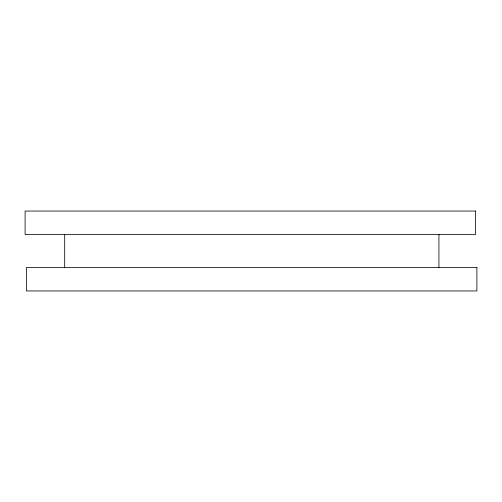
<?xml version="1.0" encoding="UTF-8"?>
<svg xmlns="http://www.w3.org/2000/svg" width="502" height="502" viewBox="0 0 502 502"><rect width="100%" height="100%" fill="white"/><g stroke="black" fill="none" stroke-linecap="round" stroke-linejoin="round"><path stroke-width="0.75" d="M438.924 234.547L438.924 267.453M64.695 234.547L64.695 267.453M475.513 211.047L25.1 211.047L25.1 234.547L475.513 234.547L475.513 211.047M476.9 267.453L26.487 267.453L26.487 290.953L476.9 290.953L476.9 267.453"/></g></svg>
